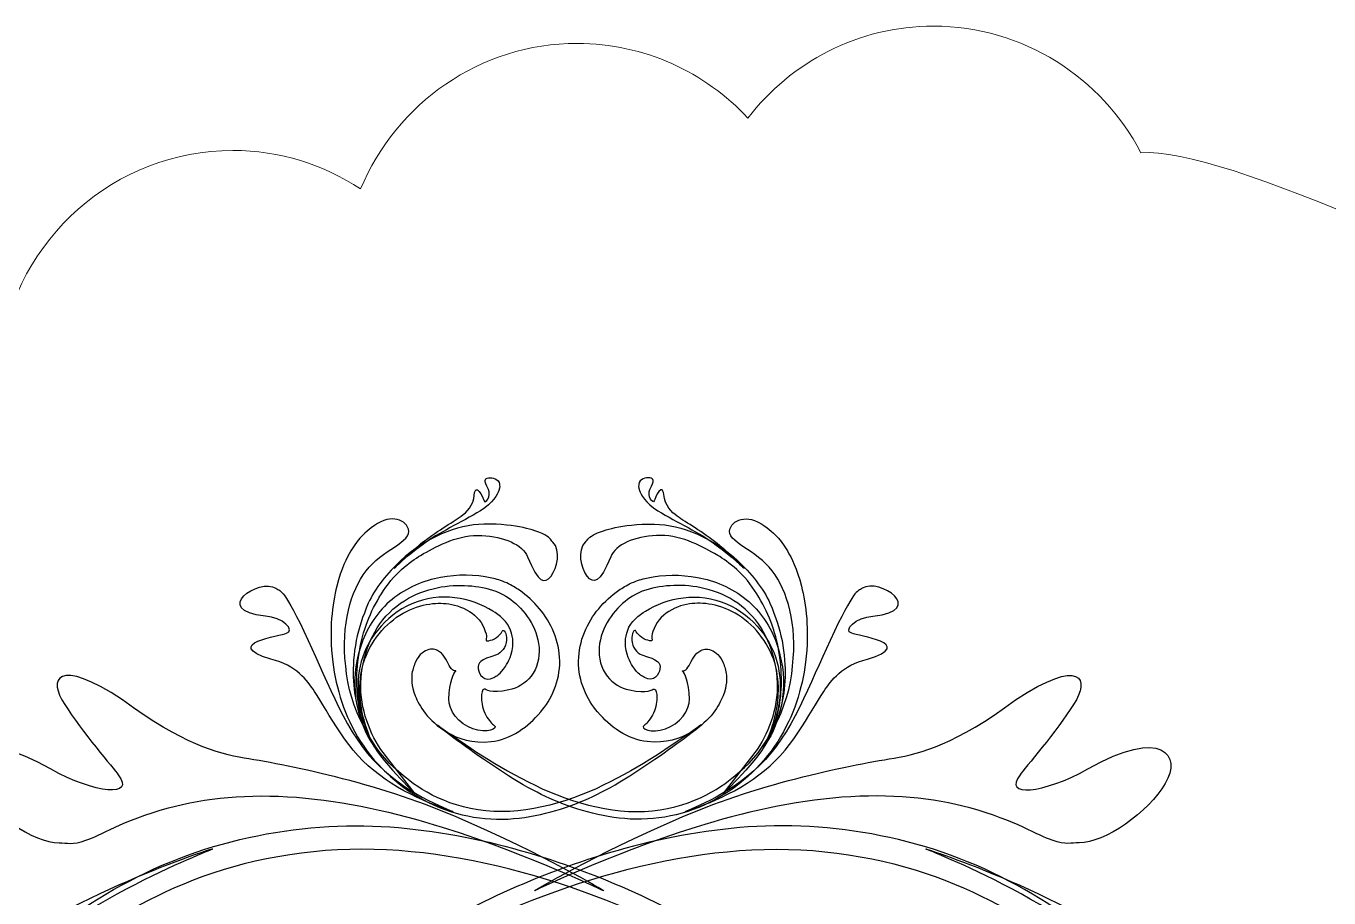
# Model space of a CAD drawing. Header units: millimetres. Extents: x -183 to 107, y -62 to 104.
# Drawn here: x -167.42 to -148.36, y 89.71 to 102.46 of the extents above; entities that cross this region are included whole.
import ezdxf

# ---------------------------------------------------------------- set-up
doc = ezdxf.new("R2010")
doc.units = ezdxf.units.MM
doc.header["$MEASUREMENT"] = 0
doc.layers.add('Layer 1', color=7, linetype='Continuous')

msp = doc.modelspace()

# ---------------------------------------------------------------- linework, layer by layer
at = {"layer": 'Layer 1', "color": 240, "lineweight": 9}
msp.add_open_spline([(-135.593, 8.8057), (-136.9291, 8.8071), (-138.0862, 9.5818), (-138.655, 10.7125), (-138.655, 10.7125), (-140.31, 10.8498), (-141.6329, 12.1767), (-141.7946, 13.8493), (-141.7946, 13.8493), (-141.8664, 13.8448), (-141.9385, 13.8424), (-142.0114, 13.8425), (-142.0114, 13.8425), (-143.9115, 13.8445), (-145.4503, 15.4107), (-145.4482, 17.3407), (-145.4482, 17.3407), (-145.4478, 17.7281), (-145.3852, 18.1007), (-145.2702, 18.4488), (-145.2702, 18.4488), (-145.5126, 18.3942), (-145.7647, 18.3653), (-146.0233, 18.3655), (-146.0233, 18.3655), (-147.9234, 18.3675), (-149.4622, 19.9338), (-149.4601, 21.8637), (-149.4601, 21.8637), (-149.4597, 22.1853), (-149.4164, 22.4963), (-149.3361, 22.7919), (-149.3361, 22.7919), (-149.4829, 22.7726), (-149.6324, 22.7628), (-149.7844, 22.7629), (-149.7844, 22.7629), (-151.6846, 22.7649), (-153.2231, 24.3312), (-153.2211, 26.2612), (-153.2211, 26.2612), (-153.2208, 26.5898), (-153.1756, 26.9077), (-153.0918, 27.2092), (-153.0918, 27.2092), (-153.2802, 27.177), (-153.4735, 27.1601), (-153.6709, 27.1604), (-153.6709, 27.1604), (-155.571, 27.1623), (-157.1097, 28.7286), (-157.1077, 30.6586), (-157.1077, 30.6586), (-157.1073, 31.0279), (-157.0503, 31.3836), (-156.9454, 31.7175), (-156.9454, 31.7175), (-157.1045, 31.6949), (-157.2667, 31.683), (-157.4317, 31.6832), (-157.4317, 31.6832), (-159.3319, 31.6852), (-160.8706, 33.2514), (-160.8686, 35.1814), (-160.8686, 35.1814), (-160.8682, 35.5029), (-160.8249, 35.8139), (-160.7446, 36.1095), (-160.7446, 36.1095), (-160.8913, 36.0901), (-161.0408, 36.0803), (-161.1928, 36.0804), (-161.1928, 36.0804), (-163.0929, 36.0825), (-164.6315, 37.6487), (-164.6295, 39.5787), (-164.6295, 39.5787), (-164.6291, 39.9253), (-164.5787, 40.2602), (-164.4859, 40.5761), (-164.4859, 40.5761), (-164.7244, 40.5232), (-164.9721, 40.4953), (-165.2262, 40.4955), (-165.2262, 40.4955), (-167.1262, 40.4976), (-168.665, 42.0639), (-168.663, 43.994), (-168.663, 43.994), (-168.6626, 44.3594), (-168.6068, 44.7119), (-168.5039, 45.043), (-168.5039, 45.043), (-168.728, 44.9968), (-168.9599, 44.9726), (-169.1975, 44.9728), (-169.1975, 44.9728), (-171.0975, 44.9748), (-172.6362, 46.5411), (-172.6342, 48.4712), (-172.6342, 48.4712), (-172.6338, 48.8446), (-172.5756, 49.2041), (-172.4683, 49.5414), (-172.4683, 49.5414), (-172.6163, 49.5218), (-172.7669, 49.5116), (-172.9201, 49.5118), (-172.9201, 49.5118), (-174.8202, 49.5139), (-176.3589, 51.0802), (-176.3569, 53.0102), (-176.3569, 53.0102), (-176.3563, 53.5133), (-176.2509, 53.9914), (-176.0621, 54.4234), (-176.0621, 54.4234), (-176.0621, 54.4234), (-176.0832, 54.4231), (-176.0832, 54.4231), (-176.0832, 54.4231), (-177.9833, 54.4251), (-179.5221, 55.9914), (-179.5199, 57.9213), (-179.5199, 57.9213), (-179.5192, 58.6459), (-179.3014, 59.3186), (-178.9292, 59.8763), (-178.9292, 59.8763), (-180.5661, 60.1467), (-181.8146, 61.59), (-181.8128, 63.3288), (-181.8128, 63.3288), (-181.8117, 64.3447), (-181.3839, 65.259), (-180.7017, 65.8966), (-180.7017, 65.8966), (-182.0023, 66.3966), (-182.9264, 67.6737), (-182.9248, 69.1697), (-182.9248, 69.1697), (-182.9235, 70.4186), (-182.2772, 71.5138), (-181.3063, 72.1307), (-181.3063, 72.1307), (-182.3103, 72.7419), (-182.9819, 73.8583), (-182.9805, 75.1338), (-182.9805, 75.1338), (-182.979, 76.6312), (-182.0501, 77.9076), (-180.7463, 78.4036), (-180.7463, 78.4036), (-181.4657, 79.0449), (-181.9192, 79.9858), (-181.9182, 81.0344), (-181.9182, 81.0344), (-181.9163, 82.8055), (-180.6177, 84.2673), (-178.9356, 84.4945), (-178.9356, 84.4945), (-179.4021, 85.0917), (-179.6806, 85.8472), (-179.6797, 86.6689), (-179.6797, 86.6689), (-179.6777, 88.5989), (-178.1358, 90.162), (-176.2356, 90.1599), (-176.2356, 90.1599), (-176.2356, 90.1599), (-176.1966, 90.1594), (-176.1966, 90.1594), (-176.1966, 90.1594), (-176.317, 90.5163), (-176.3825, 90.8992), (-176.3821, 91.2976), (-176.3821, 91.2976), (-176.38, 93.2276), (-174.838, 94.7907), (-172.9379, 94.7887), (-172.9379, 94.7887), (-172.7932, 94.7886), (-172.6508, 94.7793), (-172.511, 94.7614), (-172.511, 94.7614), (-172.3398, 96.5306), (-170.87, 97.9119), (-169.0836, 97.91), (-169.0836, 97.91), (-168.6297, 97.9096), (-168.1965, 97.8197), (-167.7998, 97.6569), (-167.7998, 97.6569), (-167.5558, 99.3458), (-166.1228, 100.6417), (-164.3926, 100.6398), (-164.3926, 100.6398), (-163.7032, 100.6391), (-163.0614, 100.4323), (-162.5235, 100.077), (-162.5235, 100.077), (-161.9993, 101.3294), (-160.7763, 102.2072), (-159.3521, 102.2056), (-159.3521, 102.2056), (-158.3694, 102.2046), (-157.4835, 101.7852), (-156.8572, 101.1134), (-156.8572, 101.1134), (-156.227, 101.9331), (-155.2444, 102.4596), (-154.141, 102.4585), (-154.141, 102.4585), (-152.8264, 102.4571), (-151.6853, 101.7071), (-151.107, 100.6059), (-151.107, 100.6059), (-148.6984, 100.7762), (-135.5254, 93.2831), (-135.5021, 93.2124), (-135.5021, 93.2124), (-135.5021, 93.2124), (-135.2492, 86.8668), (-135.2492, 86.8668), (-135.2492, 86.8668), (-135.2492, 86.8668), (-131.2215, 80.6699), (-131.2215, 80.6699), (-131.2215, 80.6699), (-131.2215, 80.6699), (-129.5633, 73.6641), (-129.5633, 73.6641), (-129.5633, 73.6641), (-129.5633, 73.6641), (-130.0765, 64.4382), (-130.0765, 64.4382), (-130.0765, 64.4382), (-130.0765, 64.4382), (-137.3048, 41.7672), (-137.3048, 41.7672), (-137.3048, 41.7672), (-137.3048, 41.7672), (-133.6398, 34.3304), (-133.6398, 34.3304), (-133.6398, 34.3304), (-133.6398, 34.3304), (-135.593, 8.8057), (-135.593, 8.8057)], degree=3, knots=[0, 0, 0, 0, 0.015873, 0.015873, 0.015873, 0.015873, 0.031746, 0.031746, 0.031746, 0.031746, 0.047619, 0.047619, 0.047619, 0.047619, 0.0634921, 0.0634921, 0.0634921, 0.0634921, 0.0793651, 0.0793651, 0.0793651, 0.0793651, 0.0952381, 0.0952381, 0.0952381, 0.0952381, 0.1111111, 0.1111111, 0.1111111, 0.1111111, 0.1269841, 0.1269841, 0.1269841, 0.1269841, 0.1428571, 0.1428571, 0.1428571, 0.1428571, 0.1587302, 0.1587302, 0.1587302, 0.1587302, 0.1746032, 0.1746032, 0.1746032, 0.1746032, 0.1904762, 0.1904762, 0.1904762, 0.1904762, 0.2063492, 0.2063492, 0.2063492, 0.2063492, 0.2222222, 0.2222222, 0.2222222, 0.2222222, 0.2380952, 0.2380952, 0.2380952, 0.2380952, 0.2539683, 0.2539683, 0.2539683, 0.2539683, 0.2698413, 0.2698413, 0.2698413, 0.2698413, 0.2857143, 0.2857143, 0.2857143, 0.2857143, 0.3015873, 0.3015873, 0.3015873, 0.3015873, 0.3174603, 0.3174603, 0.3174603, 0.3174603, 0.3333333, 0.3333333, 0.3333333, 0.3333333, 0.3492063, 0.3492063, 0.3492063, 0.3492063, 0.3650794, 0.3650794, 0.3650794, 0.3650794, 0.3809524, 0.3809524, 0.3809524, 0.3809524, 0.3968254, 0.3968254, 0.3968254, 0.3968254, 0.4126984, 0.4126984, 0.4126984, 0.4126984, 0.4285714, 0.4285714, 0.4285714, 0.4285714, 0.4444444, 0.4444444, 0.4444444, 0.4444444, 0.4603175, 0.4603175, 0.4603175, 0.4603175, 0.4761905, 0.4761905, 0.4761905, 0.4761905, 0.4920635, 0.4920635, 0.4920635, 0.4920635, 0.5079365, 0.5079365, 0.5079365, 0.5079365, 0.5238095, 0.5238095, 0.5238095, 0.5238095, 0.5396825, 0.5396825, 0.5396825, 0.5396825, 0.5555556, 0.5555556, 0.5555556, 0.5555556, 0.5714286, 0.5714286, 0.5714286, 0.5714286, 0.5873016, 0.5873016, 0.5873016, 0.5873016, 0.6031746, 0.6031746, 0.6031746, 0.6031746, 0.6190476, 0.6190476, 0.6190476, 0.6190476, 0.6349206, 0.6349206, 0.6349206, 0.6349206, 0.6507937, 0.6507937, 0.6507937, 0.6507937, 0.6666667, 0.6666667, 0.6666667, 0.6666667, 0.6825397, 0.6825397, 0.6825397, 0.6825397, 0.6984127, 0.6984127, 0.6984127, 0.6984127, 0.7142857, 0.7142857, 0.7142857, 0.7142857, 0.7301587, 0.7301587, 0.7301587, 0.7301587, 0.7460317, 0.7460317, 0.7460317, 0.7460317, 0.7619048, 0.7619048, 0.7619048, 0.7619048, 0.7777778, 0.7777778, 0.7777778, 0.7777778, 0.7936508, 0.7936508, 0.7936508, 0.7936508, 0.8095238, 0.8095238, 0.8095238, 0.8095238, 0.8253968, 0.8253968, 0.8253968, 0.8253968, 0.8412698, 0.8412698, 0.8412698, 0.8412698, 0.8571429, 0.8571429, 0.8571429, 0.8571429, 0.8730159, 0.8730159, 0.8730159, 0.8730159, 0.8888889, 0.8888889, 0.8888889, 0.8888889, 0.9047619, 0.9047619, 0.9047619, 0.9047619, 0.9206349, 0.9206349, 0.9206349, 0.9206349, 0.9365079, 0.9365079, 0.9365079, 0.9365079, 0.952381, 0.952381, 0.952381, 0.952381, 0.968254, 0.968254, 0.968254, 0.968254, 1, 1, 1, 1], dxfattribs=at)
at = {"layer": 'Layer 1'}
for points, knots in [([(-160.6518, 95.6819), (-160.6073, 95.589), (-160.7025, 95.4589), (-160.7162, 95.5148), (-160.7162, 95.5148), (-160.7261, 95.543), (-160.8425, 95.8475), (-160.8679, 95.5516), (-160.8679, 95.5516), (-160.8988, 95.402), (-161.0099, 95.3214), (-161.0808, 95.2713), (-161.0808, 95.2713), (-161.2193, 95.1779), (-161.478, 95.0263), (-161.6781, 94.8591), (-161.6781, 94.8591), (-161.8804, 94.695), (-162.0295, 94.5293), (-162.0304, 94.5308), (-162.0304, 94.5308), (-162.029, 94.5283), (-161.8668, 94.695), (-161.6232, 94.87), (-161.6232, 94.87), (-161.3815, 95.0547), (-161.0533, 95.1969), (-160.7701, 95.3704), (-160.7701, 95.3704), (-160.5875, 95.4886), (-160.5181, 95.6113), (-160.5001, 95.6666), (-160.5001, 95.6666), (-160.4807, 95.7262), (-160.4906, 95.7354), (-160.4911, 95.7593), (-160.4911, 95.7593), (-160.4992, 95.8385), (-160.5951, 95.8587), (-160.6528, 95.8511), (-160.6528, 95.8511), (-160.7143, 95.837), (-160.7224, 95.8245), (-160.6518, 95.6819)], [0, 0, 0, 0, 0.0833333, 0.0833333, 0.0833333, 0.0833333, 0.1666667, 0.1666667, 0.1666667, 0.1666667, 0.25, 0.25, 0.25, 0.25, 0.3333333, 0.3333333, 0.3333333, 0.3333333, 0.4166667, 0.4166667, 0.4166667, 0.4166667, 0.5, 0.5, 0.5, 0.5, 0.5833333, 0.5833333, 0.5833333, 0.5833333, 0.6666667, 0.6666667, 0.6666667, 0.6666667, 0.75, 0.75, 0.75, 0.75, 0.8333333, 0.8333333, 0.8333333, 0.8333333, 1, 1, 1, 1]), ([(-158.2925, 95.6819), (-158.337, 95.589), (-158.2424, 95.4589), (-158.2278, 95.5148), (-158.2278, 95.5148), (-158.2183, 95.543), (-158.1024, 95.8475), (-158.076, 95.5516), (-158.076, 95.5516), (-158.0461, 95.402), (-157.9346, 95.3214), (-157.8641, 95.2713), (-157.8641, 95.2713), (-157.7251, 95.1779), (-157.4664, 95.0263), (-157.2664, 94.8591), (-157.2664, 94.8591), (-157.0639, 94.695), (-156.915, 94.5293), (-156.9141, 94.5308), (-156.9141, 94.5308), (-156.915, 94.5283), (-157.0776, 94.695), (-157.3212, 94.87), (-157.3212, 94.87), (-157.5629, 95.0547), (-157.891, 95.1969), (-158.1739, 95.3704), (-158.1739, 95.3704), (-158.3573, 95.4886), (-158.4259, 95.6113), (-158.4439, 95.6666), (-158.4439, 95.6666), (-158.4637, 95.7262), (-158.4538, 95.7354), (-158.4534, 95.7593), (-158.4534, 95.7593), (-158.4452, 95.8385), (-158.3488, 95.8587), (-158.2912, 95.8511), (-158.2912, 95.8511), (-158.2301, 95.837), (-158.2226, 95.8245), (-158.2925, 95.6819)], [0, 0, 0, 0, 0.0833333, 0.0833333, 0.0833333, 0.0833333, 0.1666667, 0.1666667, 0.1666667, 0.1666667, 0.25, 0.25, 0.25, 0.25, 0.3333333, 0.3333333, 0.3333333, 0.3333333, 0.4166667, 0.4166667, 0.4166667, 0.4166667, 0.5, 0.5, 0.5, 0.5, 0.5833333, 0.5833333, 0.5833333, 0.5833333, 0.6666667, 0.6666667, 0.6666667, 0.6666667, 0.75, 0.75, 0.75, 0.75, 0.8333333, 0.8333333, 0.8333333, 0.8333333, 1, 1, 1, 1]), ([(-162.4437, 94.4918), (-162.6669, 94.1934), (-162.8102, 93.7154), (-162.7408, 93.1002), (-162.7408, 93.1002), (-162.6972, 92.4854), (-162.3274, 91.8441), (-161.9694, 91.5571), (-161.9694, 91.5571), (-161.8058, 91.4086), (-161.4037, 91.0851), (-160.8028, 90.9981), (-160.8028, 90.9981), (-160.2041, 90.8983), (-159.5259, 91.0861), (-158.9741, 91.3557), (-158.9741, 91.3557), (-158.4145, 91.6243), (-157.9412, 91.9571), (-157.5964, 92.2007), (-157.5964, 92.2007), (-157.254, 92.4467), (-158.407, 91.5396), (-159.0657, 91.2213), (-159.0657, 91.2213), (-159.3939, 91.0638), (-159.7746, 90.9267), (-160.2041, 90.8766), (-160.2041, 90.8766), (-160.6301, 90.8241), (-161.1143, 90.8932), (-161.5272, 91.1031), (-161.5272, 91.1031), (-161.9377, 91.3089), (-162.2796, 91.6172), (-162.5232, 91.9959), (-162.5232, 91.9959), (-162.7586, 92.3706), (-162.8835, 92.7753), (-162.9309, 93.155), (-162.9309, 93.155), (-162.9889, 93.6435), (-162.935, 94.0053), (-162.8712, 94.2669), (-162.8712, 94.2669), (-162.8059, 94.5293), (-162.7251, 94.6763), (-162.6646, 94.785), (-162.6646, 94.785), (-162.5359, 94.9996), (-162.4409, 95.0578), (-162.369, 95.1221), (-162.369, 95.1221), (-162.1145, 95.3272), (-161.8804, 95.2637), (-161.8233, 95.1023), (-161.8233, 95.1023), (-161.7622, 94.9208), (-162.2215, 94.7898), (-162.4437, 94.4918)], [0, 0, 0, 0, 0.0625, 0.0625, 0.0625, 0.0625, 0.125, 0.125, 0.125, 0.125, 0.1875, 0.1875, 0.1875, 0.1875, 0.25, 0.25, 0.25, 0.25, 0.3125, 0.3125, 0.3125, 0.3125, 0.375, 0.375, 0.375, 0.375, 0.4375, 0.4375, 0.4375, 0.4375, 0.5, 0.5, 0.5, 0.5, 0.5625, 0.5625, 0.5625, 0.5625, 0.625, 0.625, 0.625, 0.625, 0.6875, 0.6875, 0.6875, 0.6875, 0.75, 0.75, 0.75, 0.75, 0.8125, 0.8125, 0.8125, 0.8125, 0.875, 0.875, 0.875, 0.875, 1, 1, 1, 1]), ([(-156.5003, 94.4918), (-156.2775, 94.1934), (-156.1347, 93.7154), (-156.2037, 93.1002), (-156.2037, 93.1002), (-156.2477, 92.4854), (-156.6166, 91.8441), (-156.9751, 91.5571), (-156.9751, 91.5571), (-157.1386, 91.4086), (-157.5406, 91.0851), (-158.1421, 90.9981), (-158.1421, 90.9981), (-158.7404, 90.8983), (-159.418, 91.0861), (-159.9699, 91.3557), (-159.9699, 91.3557), (-160.5299, 91.6243), (-161.0032, 91.9571), (-161.348, 92.2007), (-161.348, 92.2007), (-161.6909, 92.4467), (-160.5375, 91.5396), (-159.8792, 91.2213), (-159.8792, 91.2213), (-159.5499, 91.0638), (-159.1698, 90.9267), (-158.7404, 90.8766), (-158.7404, 90.8766), (-158.3144, 90.8241), (-157.8301, 90.8932), (-157.4172, 91.1031), (-157.4172, 91.1031), (-157.0067, 91.3089), (-156.6658, 91.6172), (-156.4208, 91.9959), (-156.4208, 91.9959), (-156.1858, 92.3706), (-156.0604, 92.7753), (-156.0137, 93.155), (-156.0137, 93.155), (-155.9555, 93.6435), (-156.009, 94.0053), (-156.0737, 94.2669), (-156.0737, 94.2669), (-156.1379, 94.5293), (-156.2193, 94.6763), (-156.2799, 94.785), (-156.2799, 94.785), (-156.409, 94.9996), (-156.504, 95.0578), (-156.5749, 95.1221), (-156.5749, 95.1221), (-156.8299, 95.3272), (-157.0639, 95.2637), (-157.1207, 95.1023), (-157.1207, 95.1023), (-157.1822, 94.9208), (-156.7229, 94.7898), (-156.5003, 94.4918)], [0, 0, 0, 0, 0.0625, 0.0625, 0.0625, 0.0625, 0.125, 0.125, 0.125, 0.125, 0.1875, 0.1875, 0.1875, 0.1875, 0.25, 0.25, 0.25, 0.25, 0.3125, 0.3125, 0.3125, 0.3125, 0.375, 0.375, 0.375, 0.375, 0.4375, 0.4375, 0.4375, 0.4375, 0.5, 0.5, 0.5, 0.5, 0.5625, 0.5625, 0.5625, 0.5625, 0.625, 0.625, 0.625, 0.625, 0.6875, 0.6875, 0.6875, 0.6875, 0.75, 0.75, 0.75, 0.75, 0.8125, 0.8125, 0.8125, 0.8125, 0.875, 0.875, 0.875, 0.875, 1, 1, 1, 1]), ([(-160.0807, 94.6992), (-160.1538, 94.8748), (-160.4277, 94.9969), (-160.7502, 95.0087), (-160.7502, 95.0087), (-161.0732, 95.0284), (-161.3915, 94.8665), (-161.6005, 94.744), (-161.6005, 94.744), (-161.7079, 94.6852), (-161.9689, 94.5167), (-162.1519, 94.2556), (-162.1519, 94.2556), (-162.3373, 93.9864), (-162.4508, 93.7357), (-162.5232, 93.4076), (-162.5232, 93.4076), (-162.5932, 93.0798), (-162.5889, 92.7536), (-162.5477, 92.518), (-162.5477, 92.518), (-162.509, 92.2806), (-162.4409, 92.1341), (-162.4347, 92.1212), (-162.4347, 92.1212), (-162.4404, 92.1341), (-162.5174, 92.2683), (-162.5737, 92.5124), (-162.5737, 92.5124), (-162.631, 92.754), (-162.6632, 93.0808), (-162.5861, 93.471), (-162.5861, 93.471), (-162.5487, 93.6658), (-162.4953, 93.8175), (-162.4097, 94.0171), (-162.4097, 94.0171), (-162.3174, 94.2313), (-162.1245, 94.4705), (-161.9395, 94.6386), (-161.9395, 94.6386), (-161.5684, 94.9818), (-161.1167, 95.1662), (-160.7209, 95.1751), (-160.7209, 95.1751), (-160.2068, 95.1796), (-159.9823, 95.0828), (-159.8659, 95.0369), (-159.8659, 95.0369), (-159.7514, 94.9831), (-159.7477, 94.9513), (-159.7108, 94.9139), (-159.7108, 94.9139), (-159.5888, 94.7875), (-159.6465, 94.5342), (-159.7364, 94.4158), (-159.7364, 94.4158), (-159.8323, 94.2969), (-159.9203, 94.3027), (-160.0807, 94.6992)], [0, 0, 0, 0, 0.0625, 0.0625, 0.0625, 0.0625, 0.125, 0.125, 0.125, 0.125, 0.1875, 0.1875, 0.1875, 0.1875, 0.25, 0.25, 0.25, 0.25, 0.3125, 0.3125, 0.3125, 0.3125, 0.375, 0.375, 0.375, 0.375, 0.4375, 0.4375, 0.4375, 0.4375, 0.5, 0.5, 0.5, 0.5, 0.5625, 0.5625, 0.5625, 0.5625, 0.625, 0.625, 0.625, 0.625, 0.6875, 0.6875, 0.6875, 0.6875, 0.75, 0.75, 0.75, 0.75, 0.8125, 0.8125, 0.8125, 0.8125, 0.875, 0.875, 0.875, 0.875, 1, 1, 1, 1]), ([(-158.8639, 94.6992), (-158.7909, 94.8748), (-158.5172, 94.9969), (-158.1941, 95.0087), (-158.1941, 95.0087), (-157.8712, 95.0284), (-157.5534, 94.8665), (-157.344, 94.744), (-157.344, 94.744), (-157.237, 94.6852), (-156.9755, 94.5167), (-156.7925, 94.2556), (-156.7925, 94.2556), (-156.6071, 93.9864), (-156.4937, 93.7357), (-156.4213, 93.4076), (-156.4213, 93.4076), (-156.3517, 93.0798), (-156.3555, 92.7536), (-156.3966, 92.518), (-156.3966, 92.518), (-156.4354, 92.2806), (-156.504, 92.1341), (-156.5102, 92.1212), (-156.5102, 92.1212), (-156.5044, 92.1341), (-156.4269, 92.2683), (-156.3712, 92.5124), (-156.3712, 92.5124), (-156.3134, 92.754), (-156.2814, 93.0808), (-156.3584, 93.471), (-156.3584, 93.471), (-156.3957, 93.6658), (-156.4496, 93.8175), (-156.5343, 94.0171), (-156.5343, 94.0171), (-156.6275, 94.2313), (-156.8204, 94.4705), (-157.0044, 94.6386), (-157.0044, 94.6386), (-157.3766, 94.9818), (-157.8276, 95.1662), (-158.224, 95.1751), (-158.224, 95.1751), (-158.7371, 95.1796), (-158.9623, 95.0828), (-159.0781, 95.0369), (-159.0781, 95.0369), (-159.193, 94.9831), (-159.1963, 94.9513), (-159.2337, 94.9139), (-159.2337, 94.9139), (-159.3552, 94.7875), (-159.2979, 94.5342), (-159.2086, 94.4158), (-159.2086, 94.4158), (-159.1121, 94.2969), (-159.0242, 94.3027), (-158.8639, 94.6992)], [0, 0, 0, 0, 0.0625, 0.0625, 0.0625, 0.0625, 0.125, 0.125, 0.125, 0.125, 0.1875, 0.1875, 0.1875, 0.1875, 0.25, 0.25, 0.25, 0.25, 0.3125, 0.3125, 0.3125, 0.3125, 0.375, 0.375, 0.375, 0.375, 0.4375, 0.4375, 0.4375, 0.4375, 0.5, 0.5, 0.5, 0.5, 0.5625, 0.5625, 0.5625, 0.5625, 0.625, 0.625, 0.625, 0.625, 0.6875, 0.6875, 0.6875, 0.6875, 0.75, 0.75, 0.75, 0.75, 0.8125, 0.8125, 0.8125, 0.8125, 0.875, 0.875, 0.875, 0.875, 1, 1, 1, 1]), ([(-163.9153, 93.8295), (-163.669, 93.8171), (-163.4657, 93.6152), (-163.6085, 93.5792), (-163.6085, 93.5792), (-163.6789, 93.5433), (-164.5765, 93.4293), (-163.835, 93.199), (-163.835, 93.199), (-163.4652, 93.1092), (-163.3049, 92.8907), (-163.1971, 92.7294), (-163.1971, 92.7294), (-162.9975, 92.4297), (-162.7053, 91.82), (-162.2469, 91.5083), (-162.2469, 91.5083), (-161.8105, 91.1628), (-161.139, 90.9607), (-161.1721, 90.9697), (-161.1721, 90.9697), (-161.1375, 90.9626), (-161.82, 91.1987), (-162.2598, 91.6516), (-162.2598, 91.6516), (-162.7213, 92.0716), (-163.0055, 92.8727), (-163.2884, 93.4729), (-163.2884, 93.4729), (-163.6491, 94.2468), (-163.6841, 94.1835), (-163.7612, 94.2368), (-163.7612, 94.2368), (-164.0057, 94.3962), (-164.7207, 93.9193), (-163.9153, 93.8295)], [0, 0, 0, 0, 0.1, 0.1, 0.1, 0.1, 0.2, 0.2, 0.2, 0.2, 0.3, 0.3, 0.3, 0.3, 0.4, 0.4, 0.4, 0.4, 0.5, 0.5, 0.5, 0.5, 0.6, 0.6, 0.6, 0.6, 0.7, 0.7, 0.7, 0.7, 0.8, 0.8, 0.8, 0.8, 1, 1, 1, 1]), ([(-161.7225, 91.2299), (-161.7225, 91.2299), (-162.228, 91.7023), (-162.4205, 92.0806), (-162.4205, 92.0806), (-162.515, 92.2684), (-162.5865, 92.4892), (-162.6046, 92.7275), (-162.6046, 92.7275), (-162.6216, 92.973), (-162.5837, 93.2037), (-162.5052, 93.4355), (-162.5052, 93.4355), (-162.422, 93.6686), (-162.272, 93.9047), (-162.0607, 94.0752), (-162.0607, 94.0752), (-161.8497, 94.247), (-161.5977, 94.3497), (-161.3517, 94.3954), (-161.3517, 94.3954), (-161.1021, 94.4401), (-160.8619, 94.4421), (-160.6032, 94.387), (-160.6032, 94.387), (-160.5364, 94.3708), (-160.4707, 94.3535), (-160.3852, 94.3151), (-160.3852, 94.3151), (-160.3063, 94.2773), (-160.2575, 94.2474), (-160.1989, 94.2072), (-160.1989, 94.2072), (-160.0876, 94.1307), (-159.9907, 94.0409), (-159.9056, 93.9387), (-159.9056, 93.9387), (-159.7377, 93.7367), (-159.6124, 93.4686), (-159.6101, 93.173), (-159.6101, 93.173), (-159.6049, 92.8774), (-159.7353, 92.6065), (-159.8882, 92.4282), (-159.8882, 92.4282), (-159.9898, 92.3113), (-160.0773, 92.2286), (-160.2097, 92.1421), (-160.2097, 92.1421), (-160.3359, 92.0612), (-160.4788, 92.0106), (-160.614, 91.994), (-160.614, 91.994), (-160.8883, 91.961), (-161.1025, 92.0428), (-161.252, 92.1283), (-161.252, 92.1283), (-161.5513, 92.3085), (-161.6621, 92.5167), (-161.7244, 92.6641), (-161.7244, 92.6641), (-161.7816, 92.8179), (-161.7788, 92.9214), (-161.7713, 92.9914), (-161.7713, 92.9914), (-161.7584, 93.0628), (-161.7424, 93.1058), (-161.7135, 93.1702), (-161.7135, 93.1702), (-161.6653, 93.2738), (-161.5878, 93.3286), (-161.524, 93.3408), (-161.524, 93.3408), (-161.46, 93.3575), (-161.4058, 93.3371), (-161.3674, 93.3097), (-161.3674, 93.3097), (-161.2883, 93.252), (-161.2525, 93.1461), (-161.2104, 93.0841), (-161.2104, 93.0841), (-161.1688, 93.0104), (-161.1096, 93.0392), (-161.1356, 93.0222), (-161.1356, 93.0222), (-161.1564, 92.9999), (-161.2236, 92.8761), (-161.2316, 92.6159), (-161.2316, 92.6159), (-161.2411, 92.4598), (-161.0883, 92.2484), (-160.8812, 92.1822), (-160.8812, 92.1822), (-160.6741, 92.11), (-160.4986, 92.1856), (-160.5725, 92.2333), (-160.5725, 92.2333), (-160.5894, 92.2471), (-160.649, 92.3034), (-160.6902, 92.3824), (-160.6902, 92.3824), (-160.7336, 92.4589), (-160.7559, 92.5582), (-160.7559, 92.6316), (-160.7559, 92.6316), (-160.7555, 92.7068), (-160.745, 92.7582), (-160.7167, 92.7592), (-160.7167, 92.7592), (-160.6835, 92.7702), (-160.6292, 92.6859), (-160.3549, 92.7507), (-160.3549, 92.7507), (-160.2315, 92.7758), (-160.1123, 92.842), (-160.0277, 92.9536), (-160.0277, 92.9536), (-159.9411, 93.0633), (-159.9005, 93.2188), (-159.9127, 93.3702), (-159.9127, 93.3702), (-159.9368, 93.68), (-160.1345, 93.9282), (-160.3256, 94.0707), (-160.3256, 94.0707), (-160.4079, 94.1403), (-160.5663, 94.2135), (-160.6907, 94.2372), (-160.6907, 94.2372), (-160.8226, 94.2678), (-160.9631, 94.2819), (-161.1124, 94.2779), (-161.1124, 94.2779), (-161.4066, 94.2701), (-161.7618, 94.1838), (-162.0493, 93.9297), (-162.0493, 93.9297), (-162.3401, 93.6733), (-162.4863, 93.2927), (-162.5165, 92.9271), (-162.5165, 92.9271), (-162.5492, 92.5403), (-162.4134, 92.1648), (-162.229, 91.8801), (-162.229, 91.8801), (-162.229, 91.8801), (-161.7225, 91.2299), (-161.7225, 91.2299)], [0, 0, 0, 0, 0.0263158, 0.0263158, 0.0263158, 0.0263158, 0.0526316, 0.0526316, 0.0526316, 0.0526316, 0.0789474, 0.0789474, 0.0789474, 0.0789474, 0.1052632, 0.1052632, 0.1052632, 0.1052632, 0.1315789, 0.1315789, 0.1315789, 0.1315789, 0.1578947, 0.1578947, 0.1578947, 0.1578947, 0.1842105, 0.1842105, 0.1842105, 0.1842105, 0.2105263, 0.2105263, 0.2105263, 0.2105263, 0.2368421, 0.2368421, 0.2368421, 0.2368421, 0.2631579, 0.2631579, 0.2631579, 0.2631579, 0.2894737, 0.2894737, 0.2894737, 0.2894737, 0.3157895, 0.3157895, 0.3157895, 0.3157895, 0.3421053, 0.3421053, 0.3421053, 0.3421053, 0.3684211, 0.3684211, 0.3684211, 0.3684211, 0.3947368, 0.3947368, 0.3947368, 0.3947368, 0.4210526, 0.4210526, 0.4210526, 0.4210526, 0.4473684, 0.4473684, 0.4473684, 0.4473684, 0.4736842, 0.4736842, 0.4736842, 0.4736842, 0.5, 0.5, 0.5, 0.5, 0.5263158, 0.5263158, 0.5263158, 0.5263158, 0.5526316, 0.5526316, 0.5526316, 0.5526316, 0.5789474, 0.5789474, 0.5789474, 0.5789474, 0.6052632, 0.6052632, 0.6052632, 0.6052632, 0.6315789, 0.6315789, 0.6315789, 0.6315789, 0.6578947, 0.6578947, 0.6578947, 0.6578947, 0.6842105, 0.6842105, 0.6842105, 0.6842105, 0.7105263, 0.7105263, 0.7105263, 0.7105263, 0.7368421, 0.7368421, 0.7368421, 0.7368421, 0.7631579, 0.7631579, 0.7631579, 0.7631579, 0.7894737, 0.7894737, 0.7894737, 0.7894737, 0.8157895, 0.8157895, 0.8157895, 0.8157895, 0.8421053, 0.8421053, 0.8421053, 0.8421053, 0.8684211, 0.8684211, 0.8684211, 0.8684211, 0.8947368, 0.8947368, 0.8947368, 0.8947368, 0.9210526, 0.9210526, 0.9210526, 0.9210526, 0.9473684, 0.9473684, 0.9473684, 0.9473684, 1, 1, 1, 1]), ([(-157.2215, 91.2299), (-157.2215, 91.2299), (-156.7164, 91.7023), (-156.5239, 92.0806), (-156.5239, 92.0806), (-156.4298, 92.2684), (-156.3579, 92.4892), (-156.3399, 92.7275), (-156.3399, 92.7275), (-156.3224, 92.973), (-156.3607, 93.2037), (-156.4393, 93.4355), (-156.4393, 93.4355), (-156.5225, 93.6686), (-156.6724, 93.9047), (-156.8843, 94.0752), (-156.8843, 94.0752), (-157.0946, 94.247), (-157.3468, 94.3497), (-157.5932, 94.3954), (-157.5932, 94.3954), (-157.8424, 94.4401), (-158.0826, 94.4421), (-158.3413, 94.387), (-158.3413, 94.387), (-158.408, 94.3708), (-158.4736, 94.3535), (-158.5593, 94.3151), (-158.5593, 94.3151), (-158.6383, 94.2773), (-158.6869, 94.2474), (-158.7456, 94.2072), (-158.7456, 94.2072), (-158.8562, 94.1307), (-158.9537, 94.0409), (-159.0388, 93.9387), (-159.0388, 93.9387), (-159.2072, 93.7367), (-159.332, 93.4686), (-159.3344, 93.173), (-159.3344, 93.173), (-159.3395, 92.8774), (-159.2096, 92.6065), (-159.0558, 92.4282), (-159.0558, 92.4282), (-158.9546, 92.3113), (-158.8671, 92.2286), (-158.7348, 92.1421), (-158.7348, 92.1421), (-158.6085, 92.0612), (-158.4652, 92.0106), (-158.3303, 91.994), (-158.3303, 91.994), (-158.0561, 91.961), (-157.8415, 92.0428), (-157.6924, 92.1283), (-157.6924, 92.1283), (-157.393, 92.3085), (-157.2825, 92.5167), (-157.22, 92.6641), (-157.22, 92.6641), (-157.1623, 92.8179), (-157.1656, 92.9214), (-157.1736, 92.9914), (-157.1736, 92.9914), (-157.1854, 93.0628), (-157.202, 93.1058), (-157.2308, 93.1702), (-157.2308, 93.1702), (-157.2786, 93.2738), (-157.3571, 93.3286), (-157.4205, 93.3408), (-157.4205, 93.3408), (-157.4843, 93.3575), (-157.5382, 93.3371), (-157.5771, 93.3097), (-157.5771, 93.3097), (-157.6555, 93.252), (-157.692, 93.1461), (-157.7341, 93.0841), (-157.7341, 93.0841), (-157.7756, 93.0104), (-157.8347, 93.0392), (-157.8093, 93.0222), (-157.8093, 93.0222), (-157.7884, 92.9999), (-157.7208, 92.8761), (-157.7128, 92.6159), (-157.7128, 92.6159), (-157.7028, 92.4598), (-157.8561, 92.2484), (-158.0632, 92.1822), (-158.0632, 92.1822), (-158.2699, 92.11), (-158.4454, 92.1856), (-158.3715, 92.2333), (-158.3715, 92.2333), (-158.355, 92.2471), (-158.2953, 92.3034), (-158.2538, 92.3824), (-158.2538, 92.3824), (-158.2108, 92.4589), (-158.1885, 92.5582), (-158.1885, 92.6316), (-158.1885, 92.6316), (-158.1889, 92.7068), (-158.1999, 92.7582), (-158.2278, 92.7592), (-158.2278, 92.7592), (-158.2613, 92.7702), (-158.3148, 92.6859), (-158.5896, 92.7507), (-158.5896, 92.7507), (-158.7129, 92.7758), (-158.8326, 92.842), (-158.9163, 92.9536), (-158.9163, 92.9536), (-159.0029, 93.0633), (-159.044, 93.2188), (-159.0322, 93.3702), (-159.0322, 93.3702), (-159.008, 93.68), (-158.81, 93.9282), (-158.6188, 94.0707), (-158.6188, 94.0707), (-158.5365, 94.1403), (-158.3786, 94.2135), (-158.2538, 94.2372), (-158.2538, 94.2372), (-158.1223, 94.2678), (-157.9818, 94.2819), (-157.8319, 94.2779), (-157.8319, 94.2779), (-157.5378, 94.2701), (-157.1826, 94.1838), (-156.8952, 93.9297), (-156.8952, 93.9297), (-156.6043, 93.6733), (-156.4582, 93.2927), (-156.4279, 92.9271), (-156.4279, 92.9271), (-156.3948, 92.5403), (-156.531, 92.1648), (-156.7154, 91.8801), (-156.7154, 91.8801), (-156.7154, 91.8801), (-157.2215, 91.2299), (-157.2215, 91.2299)], [0, 0, 0, 0, 0.0263158, 0.0263158, 0.0263158, 0.0263158, 0.0526316, 0.0526316, 0.0526316, 0.0526316, 0.0789474, 0.0789474, 0.0789474, 0.0789474, 0.1052632, 0.1052632, 0.1052632, 0.1052632, 0.1315789, 0.1315789, 0.1315789, 0.1315789, 0.1578947, 0.1578947, 0.1578947, 0.1578947, 0.1842105, 0.1842105, 0.1842105, 0.1842105, 0.2105263, 0.2105263, 0.2105263, 0.2105263, 0.2368421, 0.2368421, 0.2368421, 0.2368421, 0.2631579, 0.2631579, 0.2631579, 0.2631579, 0.2894737, 0.2894737, 0.2894737, 0.2894737, 0.3157895, 0.3157895, 0.3157895, 0.3157895, 0.3421053, 0.3421053, 0.3421053, 0.3421053, 0.3684211, 0.3684211, 0.3684211, 0.3684211, 0.3947368, 0.3947368, 0.3947368, 0.3947368, 0.4210526, 0.4210526, 0.4210526, 0.4210526, 0.4473684, 0.4473684, 0.4473684, 0.4473684, 0.4736842, 0.4736842, 0.4736842, 0.4736842, 0.5, 0.5, 0.5, 0.5, 0.5263158, 0.5263158, 0.5263158, 0.5263158, 0.5526316, 0.5526316, 0.5526316, 0.5526316, 0.5789474, 0.5789474, 0.5789474, 0.5789474, 0.6052632, 0.6052632, 0.6052632, 0.6052632, 0.6315789, 0.6315789, 0.6315789, 0.6315789, 0.6578947, 0.6578947, 0.6578947, 0.6578947, 0.6842105, 0.6842105, 0.6842105, 0.6842105, 0.7105263, 0.7105263, 0.7105263, 0.7105263, 0.7368421, 0.7368421, 0.7368421, 0.7368421, 0.7631579, 0.7631579, 0.7631579, 0.7631579, 0.7894737, 0.7894737, 0.7894737, 0.7894737, 0.8157895, 0.8157895, 0.8157895, 0.8157895, 0.8421053, 0.8421053, 0.8421053, 0.8421053, 0.8684211, 0.8684211, 0.8684211, 0.8684211, 0.8947368, 0.8947368, 0.8947368, 0.8947368, 0.9210526, 0.9210526, 0.9210526, 0.9210526, 0.9473684, 0.9473684, 0.9473684, 0.9473684, 1, 1, 1, 1]), ([(-155.029, 93.8295), (-155.2754, 93.8171), (-155.4792, 93.6152), (-155.336, 93.5792), (-155.336, 93.5792), (-155.2659, 93.5433), (-154.3679, 93.4293), (-155.1095, 93.199), (-155.1095, 93.199), (-155.4797, 93.1092), (-155.6405, 92.8907), (-155.7474, 92.7294), (-155.7474, 92.7294), (-155.9469, 92.4297), (-156.2387, 91.82), (-156.6975, 91.5083), (-156.6975, 91.5083), (-157.1339, 91.1628), (-157.8055, 90.9607), (-157.7724, 90.9697), (-157.7724, 90.9697), (-157.8069, 90.9626), (-157.1245, 91.1987), (-156.6851, 91.6516), (-156.6851, 91.6516), (-156.223, 92.0716), (-155.9385, 92.8727), (-155.6561, 93.4729), (-155.6561, 93.4729), (-155.2953, 94.2468), (-155.2599, 94.1835), (-155.1837, 94.2368), (-155.1837, 94.2368), (-154.9382, 94.3962), (-154.2242, 93.9193), (-155.029, 93.8295)], [0, 0, 0, 0, 0.1, 0.1, 0.1, 0.1, 0.2, 0.2, 0.2, 0.2, 0.3, 0.3, 0.3, 0.3, 0.4, 0.4, 0.4, 0.4, 0.5, 0.5, 0.5, 0.5, 0.6, 0.6, 0.6, 0.6, 0.7, 0.7, 0.7, 0.7, 0.8, 0.8, 0.8, 0.8, 1, 1, 1, 1]), ([(-160.537, 93.2624), (-160.4646, 93.2865), (-160.3942, 93.3792), (-160.389, 93.479), (-160.389, 93.479), (-160.3804, 93.5797), (-160.4329, 93.6502), (-160.45, 93.61), (-160.45, 93.61), (-160.4532, 93.5859), (-160.5459, 93.4884), (-160.6211, 93.4761), (-160.6211, 93.4761), (-160.6584, 93.4667), (-160.6831, 93.4652), (-160.6874, 93.477), (-160.6874, 93.477), (-160.6945, 93.4927), (-160.6585, 93.5191), (-160.7158, 93.6493), (-160.7158, 93.6493), (-160.8098, 93.8951), (-161.1102, 94.0119), (-161.3116, 94.0158), (-161.3116, 94.0158), (-161.5021, 94.0323), (-161.7983, 93.9722), (-162.0417, 93.7774), (-162.0417, 93.7774), (-162.2847, 93.5949), (-162.4774, 93.2828), (-162.518, 92.9721), (-162.518, 92.9721), (-162.5638, 92.6619), (-162.5, 92.3846), (-162.4376, 92.1964), (-162.4376, 92.1964), (-162.3737, 92.0063), (-162.309, 91.898), (-162.3071, 91.8933), (-162.3071, 91.8933), (-162.3089, 91.898), (-162.3803, 92.0078), (-162.4542, 92.2125), (-162.4542, 92.2125), (-162.5241, 92.4155), (-162.6065, 92.727), (-162.5294, 93.0965), (-162.5294, 93.0965), (-162.4499, 93.4662), (-162.1751, 93.8345), (-161.7741, 94.01), (-161.7741, 94.01), (-161.3659, 94.1899), (-160.8982, 94.102), (-160.5895, 93.9026), (-160.5895, 93.9026), (-160.5005, 93.8517), (-160.3691, 93.7443), (-160.3289, 93.6227), (-160.3289, 93.6227), (-160.2829, 93.503), (-160.2921, 93.3995), (-160.3076, 93.3262), (-160.3076, 93.3262), (-160.3417, 93.1754), (-160.3974, 93.103), (-160.4329, 93.0525), (-160.4329, 93.0525), (-160.5104, 92.956), (-160.5332, 92.9593), (-160.5725, 92.9337), (-160.5725, 92.9337), (-160.7143, 92.8533), (-160.7909, 92.9777), (-160.8013, 93.0591), (-160.8013, 93.0591), (-160.8136, 93.1498), (-160.7744, 93.1906), (-160.537, 93.2624)], [0, 0, 0, 0, 0.047619, 0.047619, 0.047619, 0.047619, 0.0952381, 0.0952381, 0.0952381, 0.0952381, 0.1428571, 0.1428571, 0.1428571, 0.1428571, 0.1904762, 0.1904762, 0.1904762, 0.1904762, 0.2380952, 0.2380952, 0.2380952, 0.2380952, 0.2857143, 0.2857143, 0.2857143, 0.2857143, 0.3333333, 0.3333333, 0.3333333, 0.3333333, 0.3809524, 0.3809524, 0.3809524, 0.3809524, 0.4285714, 0.4285714, 0.4285714, 0.4285714, 0.4761905, 0.4761905, 0.4761905, 0.4761905, 0.5238095, 0.5238095, 0.5238095, 0.5238095, 0.5714286, 0.5714286, 0.5714286, 0.5714286, 0.6190476, 0.6190476, 0.6190476, 0.6190476, 0.6666667, 0.6666667, 0.6666667, 0.6666667, 0.7142857, 0.7142857, 0.7142857, 0.7142857, 0.7619048, 0.7619048, 0.7619048, 0.7619048, 0.8095238, 0.8095238, 0.8095238, 0.8095238, 0.8571429, 0.8571429, 0.8571429, 0.8571429, 0.9047619, 0.9047619, 0.9047619, 0.9047619, 1, 1, 1, 1]), ([(-158.4074, 93.2624), (-158.4803, 93.2865), (-158.5498, 93.3792), (-158.5559, 93.479), (-158.5559, 93.479), (-158.564, 93.5797), (-158.511, 93.6502), (-158.495, 93.61), (-158.495, 93.61), (-158.4907, 93.5859), (-158.3984, 93.4884), (-158.3228, 93.4761), (-158.3228, 93.4761), (-158.286, 93.4667), (-158.2618, 93.4652), (-158.2575, 93.477), (-158.2575, 93.477), (-158.2499, 93.4927), (-158.286, 93.5191), (-158.2282, 93.6493), (-158.2282, 93.6493), (-158.1346, 93.8951), (-157.8338, 94.0119), (-157.6329, 94.0158), (-157.6329, 94.0158), (-157.4422, 94.0323), (-157.1457, 93.9722), (-156.9032, 93.7774), (-156.9032, 93.7774), (-156.6591, 93.5949), (-156.4677, 93.2828), (-156.4269, 92.9721), (-156.4269, 92.9721), (-156.3802, 92.6619), (-156.4449, 92.3846), (-156.5068, 92.1964), (-156.5068, 92.1964), (-156.5702, 92.0063), (-156.635, 91.898), (-156.6374, 91.8933), (-156.6374, 91.8933), (-156.6355, 91.898), (-156.5641, 92.0078), (-156.4903, 92.2125), (-156.4903, 92.2125), (-156.4198, 92.4155), (-156.3375, 92.727), (-156.4151, 93.0965), (-156.4151, 93.0965), (-156.4945, 93.4662), (-156.7693, 93.8345), (-157.1704, 94.01), (-157.1704, 94.01), (-157.5784, 94.1899), (-158.0467, 94.102), (-158.355, 93.9026), (-158.355, 93.9026), (-158.4433, 93.8517), (-158.5758, 93.7443), (-158.6156, 93.6227), (-158.6156, 93.6227), (-158.6609, 93.503), (-158.6529, 93.3995), (-158.6368, 93.3262), (-158.6368, 93.3262), (-158.6023, 93.1754), (-158.547, 93.103), (-158.5116, 93.0525), (-158.5116, 93.0525), (-158.434, 92.956), (-158.4113, 92.9593), (-158.372, 92.9337), (-158.372, 92.9337), (-158.2301, 92.8533), (-158.1535, 92.9777), (-158.1436, 93.0591), (-158.1436, 93.0591), (-158.1307, 93.1498), (-158.1701, 93.1906), (-158.4074, 93.2624)], [0, 0, 0, 0, 0.047619, 0.047619, 0.047619, 0.047619, 0.0952381, 0.0952381, 0.0952381, 0.0952381, 0.1428571, 0.1428571, 0.1428571, 0.1428571, 0.1904762, 0.1904762, 0.1904762, 0.1904762, 0.2380952, 0.2380952, 0.2380952, 0.2380952, 0.2857143, 0.2857143, 0.2857143, 0.2857143, 0.3333333, 0.3333333, 0.3333333, 0.3333333, 0.3809524, 0.3809524, 0.3809524, 0.3809524, 0.4285714, 0.4285714, 0.4285714, 0.4285714, 0.4761905, 0.4761905, 0.4761905, 0.4761905, 0.5238095, 0.5238095, 0.5238095, 0.5238095, 0.5714286, 0.5714286, 0.5714286, 0.5714286, 0.6190476, 0.6190476, 0.6190476, 0.6190476, 0.6666667, 0.6666667, 0.6666667, 0.6666667, 0.7142857, 0.7142857, 0.7142857, 0.7142857, 0.7619048, 0.7619048, 0.7619048, 0.7619048, 0.8095238, 0.8095238, 0.8095238, 0.8095238, 0.8571429, 0.8571429, 0.8571429, 0.8571429, 0.9047619, 0.9047619, 0.9047619, 0.9047619, 1, 1, 1, 1]), ([(-167.0593, 91.5945), (-166.4019, 91.2275), (-165.8099, 91.1792), (-166.0681, 91.5093), (-166.0681, 91.5093), (-166.1309, 91.5983), (-166.6114, 92.1521), (-166.8497, 92.5379), (-166.8497, 92.5379), (-167.1051, 92.9049), (-166.9614, 93.2416), (-166.0037, 92.6037), (-166.0037, 92.6037), (-165.1222, 91.9515), (-164.6257, 91.8277), (-164.2251, 91.7519), (-164.2251, 91.7519), (-163.5049, 91.6394), (-162.1728, 91.3656), (-161.0288, 90.8496), (-161.0288, 90.8496), (-159.8867, 90.3673), (-158.9352, 89.7956), (-158.9632, 89.813), (-158.9632, 89.813), (-158.9338, 89.7909), (-159.9813, 90.3194), (-161.3319, 90.7437), (-161.3319, 90.7437), (-162.0044, 90.9555), (-162.7577, 91.1267), (-163.4614, 91.1798), (-163.4614, 91.1798), (-164.1684, 91.2355), (-164.7993, 91.1675), (-165.3317, 91.027), (-165.3317, 91.027), (-166.0146, 90.8363), (-166.3348, 90.6156), (-166.5401, 90.5536), (-166.5401, 90.5536), (-166.7442, 90.4794), (-166.8157, 90.5153), (-166.933, 90.5158), (-166.933, 90.5158), (-167.2967, 90.5054), (-167.9612, 90.9669), (-168.1896, 91.3835), (-168.1896, 91.3835), (-168.4401, 91.7836), (-168.155, 92.2177), (-167.0593, 91.5945)], [0, 0, 0, 0, 0.0714286, 0.0714286, 0.0714286, 0.0714286, 0.1428571, 0.1428571, 0.1428571, 0.1428571, 0.2142857, 0.2142857, 0.2142857, 0.2142857, 0.2857143, 0.2857143, 0.2857143, 0.2857143, 0.3571429, 0.3571429, 0.3571429, 0.3571429, 0.4285714, 0.4285714, 0.4285714, 0.4285714, 0.5, 0.5, 0.5, 0.5, 0.5714286, 0.5714286, 0.5714286, 0.5714286, 0.6428571, 0.6428571, 0.6428571, 0.6428571, 0.7142857, 0.7142857, 0.7142857, 0.7142857, 0.7857143, 0.7857143, 0.7857143, 0.7857143, 0.8571429, 0.8571429, 0.8571429, 0.8571429, 1, 1, 1, 1]), ([(-151.8851, 91.5945), (-152.5425, 91.2275), (-153.135, 91.1792), (-152.8764, 91.5093), (-152.8764, 91.5093), (-152.8134, 91.5983), (-152.3326, 92.1521), (-152.0952, 92.5379), (-152.0952, 92.5379), (-151.8397, 92.9049), (-151.9826, 93.2416), (-152.9412, 92.6037), (-152.9412, 92.6037), (-153.8216, 91.9515), (-154.3187, 91.8277), (-154.7192, 91.7519), (-154.7192, 91.7519), (-155.439, 91.6394), (-156.7717, 91.3656), (-157.9152, 90.8496), (-157.9152, 90.8496), (-159.0577, 90.3673), (-160.0092, 89.7956), (-159.9813, 89.813), (-159.9813, 89.813), (-160.0101, 89.7909), (-158.9632, 90.3194), (-157.6125, 90.7437), (-157.6125, 90.7437), (-156.9405, 90.9555), (-156.1863, 91.1267), (-155.4835, 91.1798), (-155.4835, 91.1798), (-154.776, 91.2355), (-154.1452, 91.1675), (-153.6132, 91.027), (-153.6132, 91.027), (-152.9298, 90.8363), (-152.6097, 90.6156), (-152.4044, 90.5536), (-152.4044, 90.5536), (-152.2001, 90.4794), (-152.1287, 90.5153), (-152.0114, 90.5158), (-152.0114, 90.5158), (-151.6477, 90.5054), (-150.9834, 90.9669), (-150.7555, 91.3835), (-150.7555, 91.3835), (-150.5043, 91.7836), (-150.7899, 92.2177), (-151.8851, 91.5945)], [0, 0, 0, 0, 0.0714286, 0.0714286, 0.0714286, 0.0714286, 0.1428571, 0.1428571, 0.1428571, 0.1428571, 0.2142857, 0.2142857, 0.2142857, 0.2142857, 0.2857143, 0.2857143, 0.2857143, 0.2857143, 0.3571429, 0.3571429, 0.3571429, 0.3571429, 0.4285714, 0.4285714, 0.4285714, 0.4285714, 0.5, 0.5, 0.5, 0.5, 0.5714286, 0.5714286, 0.5714286, 0.5714286, 0.6428571, 0.6428571, 0.6428571, 0.6428571, 0.7142857, 0.7142857, 0.7142857, 0.7142857, 0.7857143, 0.7857143, 0.7857143, 0.7857143, 0.8571429, 0.8571429, 0.8571429, 0.8571429, 1, 1, 1, 1]), ([(-168.6038, 79.6031), (-169.288, 80.5194), (-169.7288, 81.9884), (-169.5155, 83.8781), (-169.5155, 83.8781), (-169.3802, 85.7669), (-168.2457, 87.7375), (-167.1453, 88.6203), (-167.1453, 88.6203), (-166.6421, 89.0758), (-165.4069, 90.0693), (-163.5598, 90.3375), (-163.5598, 90.3375), (-161.7206, 90.6434), (-159.6384, 90.0661), (-157.9427, 89.2394), (-157.9427, 89.2394), (-156.2221, 88.4132), (-154.768, 87.3899), (-153.7092, 86.6427), (-153.7092, 86.6427), (-152.6555, 85.8851), (-156.1994, 88.6733), (-158.2231, 89.6523), (-158.2231, 89.6523), (-159.2322, 90.1361), (-160.4022, 90.5559), (-161.7206, 90.7106), (-161.7206, 90.7106), (-163.031, 90.8733), (-164.5179, 90.6605), (-165.7862, 90.0159), (-165.7862, 90.0159), (-167.0475, 89.3827), (-168.0968, 88.434), (-168.8468, 87.2702), (-168.8468, 87.2702), (-169.5699, 86.1201), (-169.9549, 84.8768), (-170.0991, 83.7097), (-170.0991, 83.7097), (-170.2778, 82.2092), (-170.1134, 81.0979), (-169.9156, 80.2934), (-169.9156, 80.2934), (-169.716, 79.4871), (-169.4664, 79.0355), (-169.2814, 78.7021), (-169.2814, 78.7021), (-168.8852, 78.0428), (-168.5933, 77.8632), (-168.373, 77.6655), (-168.373, 77.6655), (-167.5913, 77.0356), (-166.8716, 77.2309), (-166.6965, 77.7274), (-166.6965, 77.7274), (-166.5079, 78.2845), (-167.9191, 78.687), (-168.6038, 79.6031)], [0, 0, 0, 0, 0.0625, 0.0625, 0.0625, 0.0625, 0.125, 0.125, 0.125, 0.125, 0.1875, 0.1875, 0.1875, 0.1875, 0.25, 0.25, 0.25, 0.25, 0.3125, 0.3125, 0.3125, 0.3125, 0.375, 0.375, 0.375, 0.375, 0.4375, 0.4375, 0.4375, 0.4375, 0.5, 0.5, 0.5, 0.5, 0.5625, 0.5625, 0.5625, 0.5625, 0.625, 0.625, 0.625, 0.625, 0.6875, 0.6875, 0.6875, 0.6875, 0.75, 0.75, 0.75, 0.75, 0.8125, 0.8125, 0.8125, 0.8125, 0.875, 0.875, 0.875, 0.875, 1, 1, 1, 1]), ([(-150.3411, 79.6031), (-149.6564, 80.5194), (-149.2156, 81.9884), (-149.4289, 83.8781), (-149.4289, 83.8781), (-149.5642, 85.7669), (-150.6982, 87.7375), (-151.7991, 88.6203), (-151.7991, 88.6203), (-152.3023, 89.0758), (-153.537, 90.0693), (-155.3856, 90.3375), (-155.3856, 90.3375), (-157.2237, 90.6434), (-159.3065, 90.0661), (-161.0023, 89.2394), (-161.0023, 89.2394), (-162.7223, 88.4132), (-164.1765, 87.3899), (-165.2352, 86.6427), (-165.2352, 86.6427), (-166.2889, 85.8851), (-162.7445, 88.6733), (-160.7224, 89.6523), (-160.7224, 89.6523), (-159.7117, 90.1361), (-158.5423, 90.5559), (-157.2237, 90.7106), (-157.2237, 90.7106), (-155.9138, 90.8733), (-154.4266, 90.6605), (-153.1582, 90.0159), (-153.1582, 90.0159), (-151.8975, 89.3827), (-150.8476, 88.434), (-150.0971, 87.2702), (-150.0971, 87.2702), (-149.3745, 86.1201), (-148.9896, 84.8768), (-148.8454, 83.7097), (-148.8454, 83.7097), (-148.6665, 82.2092), (-148.8312, 81.0979), (-149.0289, 80.2934), (-149.0289, 80.2934), (-149.2284, 79.4871), (-149.4781, 79.0355), (-149.663, 78.7021), (-149.663, 78.7021), (-150.0592, 78.0428), (-150.351, 77.8632), (-150.571, 77.6655), (-150.571, 77.6655), (-151.3531, 77.0356), (-152.0729, 77.2309), (-152.2484, 77.7274), (-152.2484, 77.7274), (-152.4366, 78.2845), (-151.0249, 78.687), (-150.3411, 79.6031)], [0, 0, 0, 0, 0.0625, 0.0625, 0.0625, 0.0625, 0.125, 0.125, 0.125, 0.125, 0.1875, 0.1875, 0.1875, 0.1875, 0.25, 0.25, 0.25, 0.25, 0.3125, 0.3125, 0.3125, 0.3125, 0.375, 0.375, 0.375, 0.375, 0.4375, 0.4375, 0.4375, 0.4375, 0.5, 0.5, 0.5, 0.5, 0.5625, 0.5625, 0.5625, 0.5625, 0.625, 0.625, 0.625, 0.625, 0.6875, 0.6875, 0.6875, 0.6875, 0.75, 0.75, 0.75, 0.75, 0.8125, 0.8125, 0.8125, 0.8125, 0.875, 0.875, 0.875, 0.875, 1, 1, 1, 1]), ([(-173.1243, 81.638), (-172.3676, 81.6752), (-171.7415, 82.2967), (-172.1808, 82.4064), (-172.1808, 82.4064), (-172.3975, 82.5166), (-175.1554, 82.8675), (-172.8774, 83.5749), (-172.8774, 83.5749), (-171.7406, 83.8506), (-171.2473, 84.5221), (-170.9167, 85.0169), (-170.9167, 85.0169), (-170.3038, 85.939), (-169.4064, 87.8112), (-167.999, 88.7698), (-167.999, 88.7698), (-166.6578, 89.8319), (-164.5935, 90.4528), (-164.6943, 90.424), (-164.6943, 90.424), (-164.5892, 90.4468), (-166.6857, 89.7213), (-168.0364, 88.3296), (-168.0364, 88.3296), (-169.456, 87.038), (-170.3285, 84.5784), (-171.1972, 82.7322), (-171.1972, 82.7322), (-172.3062, 80.355), (-172.4149, 80.5503), (-172.6495, 80.3857), (-172.6495, 80.3857), (-173.4019, 79.8966), (-175.5985, 81.3622), (-173.1243, 81.638)], [0, 0, 0, 0, 0.1, 0.1, 0.1, 0.1, 0.2, 0.2, 0.2, 0.2, 0.3, 0.3, 0.3, 0.3, 0.4, 0.4, 0.4, 0.4, 0.5, 0.5, 0.5, 0.5, 0.6, 0.6, 0.6, 0.6, 0.7, 0.7, 0.7, 0.7, 0.8, 0.8, 0.8, 0.8, 1, 1, 1, 1]), ([(-145.8201, 81.638), (-146.5768, 81.6752), (-147.2034, 82.2967), (-146.7631, 82.4064), (-146.7631, 82.4064), (-146.5471, 82.5166), (-143.7891, 82.8675), (-146.0666, 83.5749), (-146.0666, 83.5749), (-147.2043, 83.8506), (-147.6976, 84.5221), (-148.0277, 85.0169), (-148.0277, 85.0169), (-148.6401, 85.939), (-149.5376, 87.8112), (-150.9456, 88.7698), (-150.9456, 88.7698), (-152.2871, 89.8319), (-154.3509, 90.4528), (-154.2502, 90.424), (-154.2502, 90.424), (-154.3552, 90.4468), (-152.2587, 89.7213), (-150.9082, 88.3296), (-150.9082, 88.3296), (-149.4884, 87.038), (-148.616, 84.5784), (-147.7472, 82.7322), (-147.7472, 82.7322), (-146.6382, 80.355), (-146.5291, 80.5503), (-146.295, 80.3857), (-146.295, 80.3857), (-145.5421, 79.8966), (-143.3464, 81.3622), (-145.8201, 81.638)], [0, 0, 0, 0, 0.1, 0.1, 0.1, 0.1, 0.2, 0.2, 0.2, 0.2, 0.3, 0.3, 0.3, 0.3, 0.4, 0.4, 0.4, 0.4, 0.5, 0.5, 0.5, 0.5, 0.6, 0.6, 0.6, 0.6, 0.7, 0.7, 0.7, 0.7, 0.8, 0.8, 0.8, 0.8, 1, 1, 1, 1])]:
    msp.add_open_spline(points, degree=3, knots=knots, dxfattribs=at)

doc.saveas('drawing.dxf')
